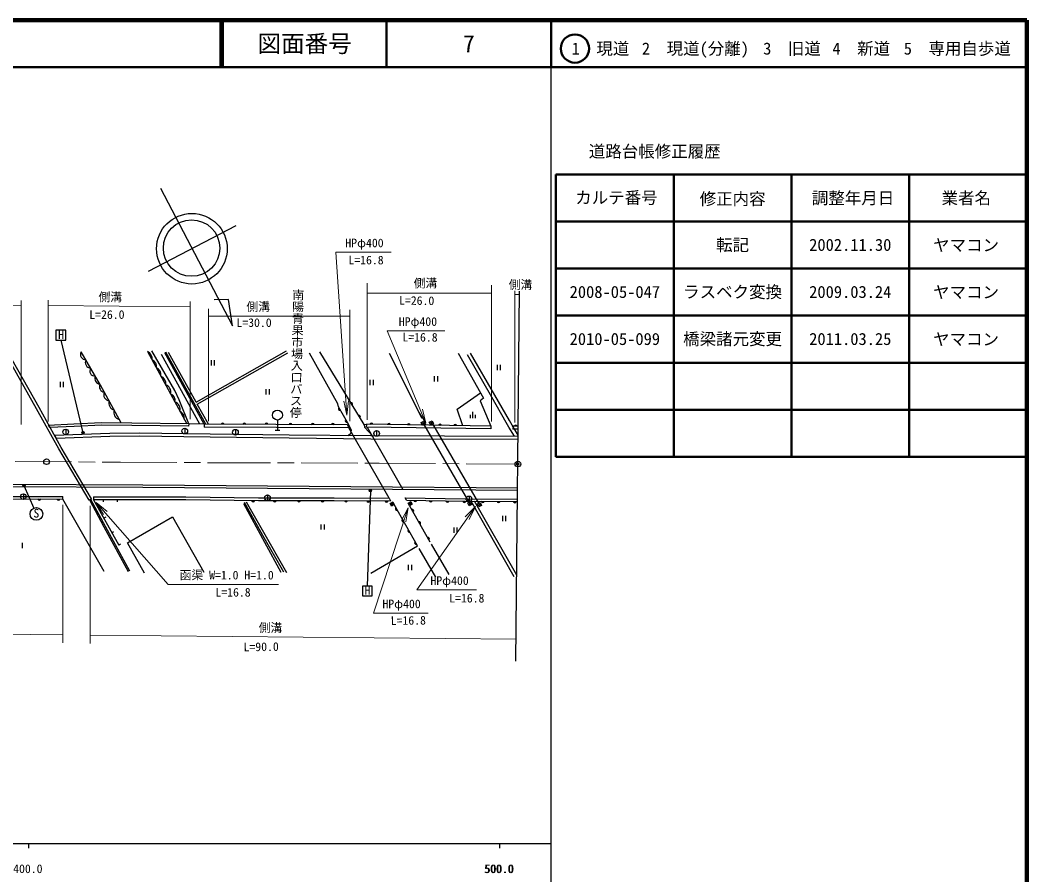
# Model space of a CAD drawing. Units: millimetres at full size, sheet at 1:1000; details may follow other scales. Extents: x 40000 to 680000, y 20000 to 380000.
# Drawn here: x 466205 to 680000, y 198357 to 380000 of the extents above; entities that cross this region are included whole.
import ezdxf
from ezdxf.enums import TextEntityAlignment as Align

# ---------------------------------------------------------------- set-up
doc = ezdxf.new("R2010")
doc.units = ezdxf.units.MM
doc.header["$LTSCALE"] = 1000
doc.header["$PDMODE"] = 32
doc.header["$PDSIZE"] = 500
doc.linetypes.add('CHAIN', pattern=[18.5, 12, -1.5, 3.5, -1.5])
for name, color, linetype, lineweight in [('M-BGD', 7, 'Continuous', 25), ('M-BGD-EXST', 7, 'Continuous', 25), ('M-BMK', 2, 'CHAIN', 13), ('M-BMK-OTRS', 5, 'Continuous', 25), ('M-BMK-SRVR', 3, 'Continuous', 25), ('M-STR-HTXT', 7, 'Continuous', 13), ('M-TTL', 2, 'Continuous', 140), ('M-TTL-BAND', 7, 'Continuous', 25), ('M-TTL-FRAM', 2, 'Continuous', 50), ('M-TTL-LINE', 7, 'Continuous', 50)]:
    doc.layers.add(name, color=color, linetype=linetype, lineweight=lineweight)
for name, color, linetype in [('M-BMK-HTXT', 7, 'Continuous'), ('M-OTRS', 6, 'Continuous'), ('M-TTL-TXT', 7, 'Continuous')]:
    doc.layers.add(name, color=color, linetype=linetype)
doc.styles.add('@ＭＳ ゴシック', font='')
doc.styles.add('ＭＳ ゴシック', font='')
doc.styles.get('@ＭＳ ゴシック').set_extended_font_data('@MS Gothic')
doc.styles.get('ＭＳ ゴシック').set_extended_font_data('MS Gothic')

# ---------------------------------------------------------------- blocks, each defined once
blk = doc.blocks.new('open_arrow')
at = {"color": 0, "linetype": 'Continuous', "lineweight": -2}
blk.add_lwpolyline([(7.5, 1.25), (0, 0), (7.5, -1.25)], dxfattribs=at)

msp = doc.modelspace()

# ---------------------------------------------------------------- hatches: boundary and pattern name
at = {"layer": 'M-BGD'}
for points in [[(533903, 297625, 0.84072), (534218, 297085)], [(536703, 298132, 0.84072), (536376, 298666)], [(535374, 295104, 0.84072), (535689, 294563)], [(538351, 295440, 0.84072), (538025, 295974)], [(509528, 294107, 0.84072), (508902, 294110)], [(514131, 294083, 0.84072), (513505, 294086)], [(518838, 294059, 0.84072), (518213, 294062)], [(523930, 294032, 0.84072), (523304, 294035)], [(528664, 294008, 0.84072), (528039, 294011)], [(532948, 293985, 0.84072), (532322, 293989)], [(541127, 294085, 0.84072), (540502, 294095)], [(544857, 294031, 0.84072), (544231, 294040)], [(549036, 293970, 0.84072), (548410, 293979)], [(555686, 293874, 0.84072), (555060, 293883)], [(558911, 293827, 0.84072), (558285, 293836)], [(571753, 293691, 0.84072), (571127, 293702)], [(469967, 278236, 0.84072), (470593, 278236)], [(474033, 278234, 0.84072), (474658, 278233)], [(549799, 277939, 0.84072), (550424, 277930)], [(515366, 277920, 0.84072), (515992, 277910)], [(519972, 277898, 0.84072), (520598, 277898)], [(525107, 277899, 0.84072), (525732, 277899)], [(530131, 277899, 0.84072), (530757, 277899)], [(535098, 277886, 0.84072), (535724, 277882)], [(539810, 277859, 0.84072), (540436, 277855)], [(543704, 277836, 0.84072), (544330, 277832)], [(546013, 276427, 0.84072), (546319, 275882)], [(549668, 275449, 0.84072), (549360, 275993)], [(553102, 277889, 0.84072), (553728, 277880)], [(556632, 277836, 0.84072), (557258, 277827)], [(560234, 277782, 0.84072), (560860, 277772)], [(564141, 277756, 0.84072), (564766, 277753)], [(567502, 277738, 0.84072), (568128, 277735)], [(570930, 277720, 0.84072), (571556, 277717)], [(547429, 273902, 0.84072), (547736, 273356)], [(548658, 271712, 0.84072), (548964, 271166)], [(551147, 272831, 0.84072), (550839, 273376)], [(553019, 269519, 0.84072), (552711, 270064)], [(550076, 269184, 0.84072), (550382, 268638)]]:
    msp.add_hatch(color=256, dxfattribs=at).paths.add_polyline_path(points)
at = {"layer": 'M-BGD-EXST'}
for points in [[(479821, 292314, 1), (479321, 292314, 1)], [(467263, 281096, 1), (466763, 281096, 1)], [(540852, 279979, 1), (540352, 279979, 1)]]:
    msp.add_hatch(color=256, dxfattribs=at).paths.add_polyline_path(points)

# ---------------------------------------------------------------- linework, layer by layer
at = {"layer": 'M-BGD'}
for p, q in [((493278, 309561), (501597, 294209)), ((504362, 294150), (496205, 308931)), ((505287, 294129), (496905, 309317)), ((505674, 294127), (497150, 309464)), ((503591, 298802), (497702, 309398)), ((503591, 298802), (522800, 309690)), ((503809, 298408), (523022, 309298)), ((551603, 295345), (544649, 309124)), ((506758, 307742), (506758, 306624)), ((507425, 307742), (507425, 306624)), ((567476, 306761), (567476, 305643)), ((568143, 306761), (568143, 305643)), ((554142, 304328), (554142, 303210)), ((554809, 304328), (554809, 303210)), ((474687, 303098), (474687, 301980)), ((475354, 303098), (475354, 301980)), ((518407, 301574), (518407, 300456)), ((519074, 301574), (519074, 300456)), ((540488, 303532), (540488, 302414)), ((541155, 303532), (541155, 302414)), ((506190, 294124), (503809, 298408)), ((561819, 295411), (561819, 296108)), ((562353, 295411), (562353, 296739)), ((562886, 295411), (562886, 296108)), ((472171, 293885), (472503, 293399)), ((475887, 293083), (475887, 291883)), ((501161, 293268), (501161, 292068)), ((502002, 294203), (501994, 293703)), ((505287, 294129), (502002, 294203)), ((505287, 294129), (505284, 293529)), ((535723, 293971), (505287, 294129)), ((511924, 293022), (511924, 291822)), ((520859, 295014), (520859, 292840)), ((539731, 294106), (539723, 293506)), ((566155, 293121), (539723, 293506)), ((566164, 293721), (539731, 294106)), ((551505, 294167), (552089, 294453)), ((551655, 294602), (551940, 294018)), ((561572, 277537), (552007, 294051)), ((553229, 294282), (553813, 294568)), ((553379, 294717), (553664, 294133)), ((563606, 277318), (553821, 294210)), ((566164, 293721), (566155, 293121)), ((570873, 293707), (570863, 293107)), ((571992, 293086), (570863, 293107)), ((571998, 293686), (570873, 293707)), ((473468, 291769), (473886, 291135)), ((541917, 292756), (541917, 291556)), ((447705, 278750), (475305, 278733)), ((447705, 278250), (475304, 278233)), ((466892, 279338), (466892, 278138)), ((475304, 278233), (475305, 278733)), ((484038, 262818), (475304, 278233)), ((481357, 278286), (480840, 277982)), ((481790, 278705), (481791, 278105)), ((487265, 268341), (481791, 278105)), ((483911, 277604), (483910, 278108)), ((486891, 277661), (486890, 278112)), ((518730, 279098), (518730, 277898)), ((561537, 278870), (561537, 277670)), ((483050, 276762), (482597, 276668)), ((544944, 277006), (545511, 277323)), ((545069, 277448), (545386, 276881)), ((550568, 268306), (545670, 277040)), ((548747, 277080), (549314, 277398)), ((548872, 277523), (549189, 276955)), ((548906, 276797), (553229, 269147)), ((561420, 277100), (562004, 277386)), ((561569, 277535), (561855, 276951)), ((571119, 261720), (561955, 277768)), ((571684, 262042), (562706, 277764)), ((563457, 276883), (564041, 277169)), ((563606, 277318), (563891, 276734)), ((484390, 274397), (483994, 274175)), ((568625, 274659), (568625, 273541)), ((569291, 274659), (569291, 273541)), ((530080, 272848), (530080, 271730)), ((530747, 272848), (530747, 271730)), ((558305, 272154), (558305, 271036)), ((558972, 272154), (558972, 271036)), ((486031, 271244), (485731, 271076)), ((466625, 268930), (466625, 267812)), ((487500, 268607), (487207, 268443)), ((540710, 262506), (550568, 268306)), ((554466, 261604), (550921, 267740)), ((553468, 268668), (557229, 262221)), ((548639, 264243), (548639, 263125)), ((549306, 264243), (549306, 263125))]:
    msp.add_line(p, q, dxfattribs=at)
for points in [[(480840, 277982), (474427, 288878), (469699, 297410), (462804, 309643)], [(481357, 278286), (474948, 289176), (470223, 297702), (463326, 309938)], [(487660, 294392), (483282, 302396), (479166, 309536)], [(502002, 294203), (499943, 299313), (499066, 301262), (494180, 309736)], [(535864, 291743), (536453, 292204), (536549, 292781), (535935, 294141), (533803, 297797), (533707, 298452), (527658, 309194)], [(529749, 309489), (539185, 294079), (539731, 294106)], [(559246, 309225), (564586, 299680), (563869, 299087), (566164, 293721)], [(571171, 291590), (570021, 293487), (569411, 294481), (566342, 299888), (561217, 308901)], [(571979, 291800), (570704, 293904), (570100, 294888), (567036, 300286), (561848, 309249)], [(560206, 293808), (558996, 297346), (563944, 300827)], [(502002, 294203), (489958, 294384), (483510, 294405), (477633, 294129), (472171, 293885)], [(501994, 293703), (489953, 293884), (483521, 293905), (477656, 293629), (472503, 293399)], [(535723, 293971), (535990, 293369), (505284, 293529)], [(544540, 278431), (540454, 285541), (535990, 293369)], [(540932, 291694), (539437, 293429), (539321, 294086)], [(539922, 293503), (541855, 290043), (547446, 280276)], [(473468, 291769), (485237, 292254), (491623, 292290), (500981, 292137), (523369, 291868), (540684, 291695), (571977, 291588)], [(473886, 291135), (485252, 291604), (491620, 291640), (500971, 291487), (523362, 291218), (540679, 291045), (571971, 290938)], [(520334, 292840), (520859, 292840), (521384, 292840)], [(136233, 282954), (146143, 282980), (162280, 282876), (178989, 282889), (200535, 282721), (236099, 282385), (282975, 282241), (323462, 282188), (356075, 281916), (392565, 281699), (434792, 281482), (464005, 281365), (492284, 281253), (536435, 280860), (571868, 280589)], [(136401, 282454), (146142, 282480), (162278, 282376), (178987, 282389), (200530, 282221), (236096, 281885), (282974, 281741), (323459, 281688), (356071, 281416), (392563, 281199), (434790, 280982), (464003, 280865), (492281, 280753), (536430, 280360), (571863, 280089)], [(480922, 278030), (483971, 272334), (489128, 262806)], [(481181, 278183), (484235, 272477), (489431, 262954)], [(481790, 278705), (501365, 278730), (516814, 278498), (532873, 278499), (544540, 278431), (544845, 277829)], [(481791, 278105), (501361, 278130), (516810, 277898), (532871, 277899), (544845, 277829)], [(481791, 278105), (501361, 278130), (516810, 277898), (532871, 277899), (544845, 277829)], [(548249, 277962), (547996, 278466), (560679, 278275), (571844, 278215)], [(548249, 277962), (560674, 277775), (571839, 277715)], [(513605, 277254), (518123, 269036), (521600, 262709)], [(513766, 277574), (517705, 270561), (522104, 262765)], [(522833, 262549), (517690, 271638), (514272, 277571)], [(492614, 262453), (489025, 268906), (498577, 274433), (505206, 262684)]]:
    msp.add_lwpolyline(points, dxfattribs=at)
for points in [[(551363, 294459), (551947, 294745), (552232, 294161), (551648, 293875)], [(553087, 294574), (553671, 294860), (553956, 294276), (553372, 293990)], [(544785, 277290), (545352, 277607), (545670, 277040), (545102, 276722)], [(548588, 277364), (549156, 277681), (549473, 277114), (548906, 276797)], [(561277, 277392), (561861, 277678), (562147, 277094), (561563, 276808)], [(563314, 277175), (563898, 277461), (564183, 276877), (563599, 276591)]]:
    msp.add_lwpolyline(points, close=True, dxfattribs=at)
for centre, radius in [((520859, 296064), 1050), ((475887, 292483), 600), ((501161, 292668), 600), ((511924, 292422), 600), ((541917, 292156), 600), ((466892, 278738), 600), ((518730, 278498), 600), ((561537, 278270), 600)]:
    msp.add_circle(centre, radius, dxfattribs=at)
for centre, radius, start, end in [((480180, 308970), 1161, 150.81705, 269.09903), ((492583, 308032), 1679, 351.35502, 65.5492), ((481271, 307269), 1233, 154.053, 265.86308), ((482049, 305422), 1064, 144.54818, 275.36789), ((493648, 306374), 1527, 349.84594, 67.05828), ((494537, 304634), 1594, 349.5561, 67.34812), ((483304, 303878), 1252, 157.26954, 262.64654), ((495381, 302736), 1764, 351.10963, 65.79459), ((484224, 302131), 1194, 154.94181, 262.78079), ((496666, 301008), 1525, 344.39813, 72.50609), ((485296, 300397), 1340, 155.77668, 261.57809), ((497638, 299209), 1475, 346.55835, 70.34587), ((486674, 298670), 1625, 165.67549, 251.67928), ((498472, 297254), 1721, 347.35341, 69.55082), ((534108, 297383), 318, 130.14501, 290.36274), ((536493, 298370), 318, 311.37145, 111.58919), ((487605, 296624), 1527, 160.75851, 256.59626), ((499344, 295344), 1732, 354.67014, 62.23408), ((535578, 294861), 318, 130.14501, 290.36274), ((538141, 295679), 318, 311.37145, 111.58919), ((509215, 294054), 318, 9.59337, 169.8111), ((513817, 294030), 318, 9.59337, 169.8111), ((518525, 294006), 318, 9.59337, 169.8111), ((523617, 293979), 318, 9.59337, 169.8111), ((528351, 293955), 318, 9.59337, 169.8111), ((532634, 293932), 318, 9.59337, 169.8111), ((540814, 294035), 318, 9.05743, 169.27516), ((544543, 293981), 318, 9.05743, 169.27516), ((548722, 293920), 318, 9.05743, 169.27516), ((555372, 293824), 318, 9.05743, 169.27516), ((558597, 293777), 318, 9.05743, 169.27516), ((571439, 293642), 318, 8.85839, 169.07612), ((470280, 278291), 318, 189.85641, 350.07414), ((474346, 278288), 318, 189.85641, 350.07414), ((550112, 277989), 318, 189.02728, 349.24501), ((515680, 277970), 318, 189.03058, 349.24832), ((520285, 277953), 318, 189.89461, 350.11234), ((525419, 277953), 318, 189.89461, 350.11234), ((530444, 277953), 318, 189.89461, 350.11234), ((535411, 277939), 318, 189.55714, 349.77487), ((540123, 277911), 318, 189.55714, 349.77487), ((544018, 277889), 318, 189.55714, 349.77487), ((546214, 276181), 318, 129.17949, 289.39722), ((549466, 275694), 318, 309.36511, 109.58284), ((553416, 277939), 318, 189.02728, 349.24501), ((556946, 277886), 318, 189.02728, 349.24501), ((560548, 277832), 318, 189.02728, 349.24501), ((564454, 277809), 318, 189.58355, 349.80128), ((567815, 277791), 318, 189.58355, 349.80128), ((571243, 277773), 318, 189.58355, 349.80128), ((547630, 273656), 318, 129.17949, 289.39722), ((548858, 271466), 318, 129.17949, 289.39722), ((550946, 273077), 318, 309.36511, 109.58284), ((552818, 269764), 318, 309.36511, 109.58284), ((550276, 268938), 318, 129.17949, 289.39722)]:
    msp.add_arc(centre, radius, start, end, dxfattribs=at)
at = {"layer": 'M-BGD-EXST'}
for p, q in [((475916, 314107), (473816, 314107)), ((473816, 314107), (473816, 312007)), ((475916, 312007), (475916, 314107)), ((473816, 312007), (475916, 312007)), ((479571, 292314), (474950, 312007)), ((467013, 281096), (469147, 276310)), ((540602, 279979), (539932, 259733)), ((540991, 259733), (538891, 259733)), ((538891, 259733), (538891, 257633)), ((540991, 257633), (540991, 259733)), ((538891, 257633), (540991, 257633))]:
    msp.add_line(p, q, dxfattribs=at)
for centre, radius in [((479571, 292314), 250), ((467013, 281096), 250), ((540602, 279979), 250), ((469650, 275057), 1350)]:
    msp.add_circle(centre, radius, dxfattribs=at)
at = {"layer": 'M-BMK'}
msp.add_lwpolyline([(72255, 279930), (76683, 280952), (87628, 283124), (97375, 284738), (101770, 285345), (110551, 286345), (119195, 287099), (129733, 287649), (139484, 287803), (159617, 287821), (170480, 287752), (183682, 287787), (206299, 287597), (242290, 287388), (287820, 287240), (330246, 286985), (363259, 286780), (400583, 286686), (446631, 286348), (487505, 286035), (507393, 285943), (542437, 285838), (571918, 285661)], dxfattribs=at)
at = {"layer": 'M-BMK-OTRS'}
msp.add_line((571502, 243790), (572283, 322381), dxfattribs=at)
at = {"layer": 'M-BMK-SRVR'}
for p, q in [((495998, 344287), (511315, 315024)), ((512025, 336310), (493419, 326571)), ((510424, 320620), (507423, 320569)), ((511315, 315024), (510424, 320620))]:
    msp.add_line(p, q, dxfattribs=at)
for centre, radius in [((502684, 331421), 7500), ((502619, 331565), 6000), ((471819, 286155), 600), ((571918, 285661), 600)]:
    msp.add_circle(centre, radius, dxfattribs=at)
at = {"layer": 'M-OTRS'}
msp.add_point((571893, 285694), dxfattribs=at)
at = {"layer": 'M-STR-HTXT'}
for p, q in [((539920, 295045), (539920, 324132)), ((566292, 294702), (566292, 323662)), ((539920, 321959), (566292, 321959)), ((571273, 322488), (571273, 294486)), ((571273, 321666), (572276, 321682)), ((416230, 319811), (466434, 319381)), ((466434, 320391), (466434, 294091)), ((472187, 294706), (472187, 320454)), ((472187, 319332), (502293, 319073)), ((502293, 320216), (502293, 295195)), ((506237, 294771), (506237, 318665)), ((506237, 317094), (536198, 317094)), ((536198, 294792), (536198, 318436)), ((475241, 277029), (475241, 247667)), ((481096, 247535), (481096, 276781)), ((447569, 249656), (475241, 249381)), ((481096, 249323), (571548, 248424))]:
    msp.add_line(p, q, dxfattribs=at)
for points in [[(535619, 296059), (533280, 330688), (545015, 330688)], [(552371, 294377), (544183, 313979), (556367, 313979)], [(482327, 277491), (497635, 260095), (521095, 260095)], [(548611, 276390), (541232, 253984), (552891, 253984)], [(562880, 276628), (550425, 258923), (563086, 258923)]]:
    msp.add_lwpolyline(points, dxfattribs=at)
at = {"layer": 'M-TTL'}
for p, q in [((680000, 380000), (40000, 380000)), ((680000, 20000), (680000, 380000))]:
    msp.add_line(p, q, dxfattribs=at)
at = {"layer": 'M-TTL-BAND'}
for p, q in [((579000, 20000), (579000, 370000)), ((40000, 205000), (579000, 205000)), ((468000, 205000), (468000, 204000)), ((568000, 205000), (568000, 204000))]:
    msp.add_line(p, q, dxfattribs=at)
at = {"layer": 'M-TTL-FRAM'}
for p, q in [((580000, 347197), (580000, 287197)), ((580000, 347197), (680000, 347197)), ((580000, 287197), (680000, 287197))]:
    msp.add_line(p, q, dxfattribs=at)
at = {"layer": 'M-TTL-LINE'}
for p, q in [((508747, 380000), (508747, 370000)), ((509247, 380000), (509247, 370000)), ((543997, 380000), (543997, 370000)), ((579000, 380000), (579000, 370000)), ((40000, 370000), (680000, 370000)), ((605000, 347197), (605000, 287197)), ((630000, 347197), (630000, 287197)), ((655000, 347197), (655000, 287197)), ((580000, 337197), (680000, 337197)), ((580000, 327197), (680000, 327197)), ((580000, 317197), (680000, 317197)), ((580000, 307197), (680000, 307197)), ((580000, 297197), (680000, 297197))]:
    msp.add_line(p, q, dxfattribs=at)
msp.add_circle((584031, 373958), 3000, dxfattribs=at)

# ---------------------------------------------------------------- block references
at = {"layer": 'M-STR-HTXT', "xscale": 400, "yscale": 400}
for p, rotation in [((535619, 296059), 93.9), ((552371, 294377), 112.7), ((482327, 277491), 311.3), ((548611, 276390), 251.8), ((562880, 276628), 234.9)]:
    msp.add_blockref('open_arrow', p, dxfattribs=dict(at, rotation=rotation))

# ---------------------------------------------------------------- texts
at = {"layer": 'M-BGD-EXST', "style": 'ＭＳ ゴシック'}
for p in [(474269, 311699), (539344, 257325)]:
    msp.add_text('H', height=1833, dxfattribs=at).set_placement(p, align=Align.BOTTOM_LEFT)
msp.add_text('S', height=1833, rotation=358.508, dxfattribs=at).set_placement((468995, 273765), align=Align.BOTTOM_LEFT)
at = {"layer": 'M-BMK-HTXT', "style": '@ＭＳ ゴシック'}
msp.add_text('南陽青果市場入口バス停', height=1833, rotation=268.765, dxfattribs=at).set_placement((523798, 322904), align=Align.BOTTOM_LEFT)
at = {"layer": 'M-STR-HTXT', "style": 'ＭＳ ゴシック'}
for s, p in [('HPφ400', (535265, 331188)), ('L=16.8', (535920, 327548)), ('側溝', (569963, 322300)), ('L=26.0', (480895, 315968)), ('L=30.0', (512138, 314253)), ('HPφ400', (546617, 314479)), ('函渠 W=1.0 H=1.0', (500095, 260595)), ('HPφ400', (553336, 259423)), ('L=16.8', (507677, 256945)), ('HPφ400', (543141, 254484)), ('L=16.8', (557322, 255695))]:
    msp.add_text(s, height=1833, dxfattribs=at).set_placement(p, align=Align.BOTTOM_LEFT)
for s, rotation, p in [('側溝', 0.744, (549800, 322598)), ('側溝', 359.534, (482839, 319706)), ('L=26.0', 359.427, (546662, 318980)), ('側溝', 0.424, (514287, 317606)), ('L=16.8', 359.665, (547377, 311166)), ('L=16.8', 0.674, (544915, 250923)), ('側溝', 359.506, (516864, 249422)), ('L=90.0', 0.779, (513672, 245316))]:
    msp.add_text(s, height=1833, rotation=rotation, dxfattribs=at).set_placement(p, align=Align.BOTTOM_LEFT)
at = {"layer": 'M-TTL-BAND', "style": 'ＭＳ ゴシック'}
for s, p in [('400.0', (467844, 198195)), ('500.0', (567844, 198195)), ('500.0', (568000, 198195))]:
    msp.add_text(s, height=1833, dxfattribs=at).set_placement(p, align=Align.BOTTOM_CENTER)
at = {"layer": 'M-TTL-TXT', "style": 'ＭＳ ゴシック'}
for s, height, p in [('図面番号', 3666, (526622, 375000)), ('7', 3666, (561497, 375000)), ('1\u3000現道', 2566, (589448, 373958)), ('2\u3000現道(分離)', 2566, (609619, 373958)), ('3\u3000旧道', 2566, (630121, 373958)), ('4\u3000新道', 2566, (644824, 373958)), ('5\u3000専用自歩道', 2566, (665228, 373958)), ('道路台帳修正履歴', 2566, (600968, 352113)), ('カルテ番号', 2566, (592839, 342277)), ('修正内容', 2566, (617509, 342023)), ('調整年月日', 2566, (643089, 342197)), ('業者名', 2566, (667134, 342197)), ('転記', 2566, (617500, 332245)), ('ヤマコン', 2566, (667077, 332189)), ('2002.11.30', 2566, (642500, 332245)), ('2008-05-047', 2566, (592500, 322245)), ('ラスベク変換', 2566, (617500, 322245)), ('2009.03.24', 2566, (642500, 322245)), ('ヤマコン', 2566, (667077, 322189)), ('2010-05-099', 2566, (592500, 312245)), ('橋梁諸元変更', 2566, (617500, 312245)), ('2011.03.25', 2566, (642500, 312245)), ('ヤマコン', 2566, (667077, 312189))]:
    msp.add_text(s, height=height, dxfattribs=at).set_placement(p, align=Align.MIDDLE_CENTER)

doc.saveas('drawing.dxf')
